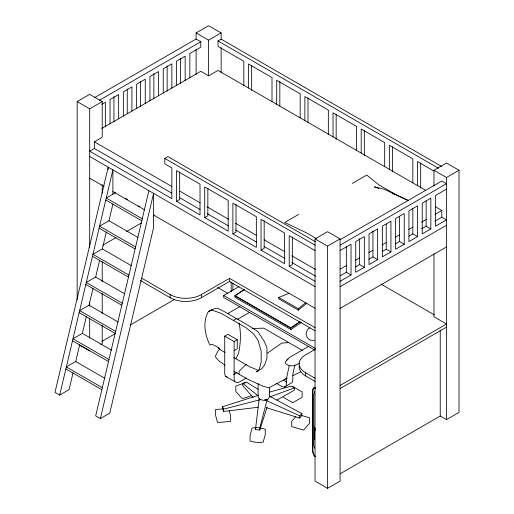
<?xml version="1.0" encoding="UTF-8"?>
<svg xmlns="http://www.w3.org/2000/svg" width="514" height="514" viewBox="0 0 514 514"><rect width="100%" height="100%" fill="white"/><g stroke="black" fill="none" stroke-linecap="round" stroke-linejoin="round"><path stroke-width="0.77" d="M269.452 392.15L291.277 386.091L294.406 387.897L294.278 390.222L277.033 400.02M266.291 407.679L299.668 418.075L299.829 415.865L301.84 413.59L269.677 396.255M301.84 413.59L301.679 415.8L299.668 418.075M267.113 406.979L259.833 430.045L255.458 429.64L259.101 399.365L260.688 399.513M255.458 429.64L255.709 428.085M289.298 365.415L286.504 378.349L286.504 383.772L286.028 386.033L284.364 387.158L281.762 386.457L276.198 383.245M294.901 364.844L292.762 374.738L292.762 380.154L292.286 382.422L284.364 387.158M108.197 169.492L108.197 167.172L54.985 392.375L59.682 395.08L112.887 169.877L112.887 194.189M73.072 372.74L69.075 389.663L59.682 395.08M102.325 387.71L66.332 366.932L75.725 361.509L79.721 344.586M108.981 359.562L72.982 338.784L82.375 333.361L86.371 316.438M115.631 331.414L79.638 310.629L89.025 305.213L93.021 288.29M122.281 303.26L86.288 282.482L95.675 277.059L99.677 260.135M128.93 275.112L92.938 254.334L102.325 248.911L106.327 231.987M135.58 246.964L99.587 226.179L108.981 220.757L112.887 204.199M148.887 190.662L95.675 415.865L100.371 418.576L109.758 413.153L153.577 227.689L153.577 193.373L100.371 418.576M259.833 430.045L259.801 427.886L267.023 400.091L264.646 399.873M314.722 391.578L313.823 394.623L313.823 446.165L314.722 448.169M218.521 349.944L215.546 355.964L215.617 357.127L218.752 360.738L225.01 365.255M235.83 358.759L238.457 353.632L239.331 349.507A79.998 46.183 -60 0 0 239.331 324.212L238.984 322.965M212.385 309.537L208.401 311.606C202.445 321.623 204.848 335.109 209.969 345.042L211.729 344.245L216.535 346.41L221.746 350.632L225.1 352.565M233.819 357.596L249.913 366.893L257.225 369.9L257.835 370.87L256.467 371.885L258.034 370.979L259.596 368.275L261.163 361.946L261.163 351.107L258.034 340.262L253.704 333.984L245.878 327.662L220.84 313.206L213.014 310.495L209.969 310.707M267.074 399.198L266.04 400.38L299.829 415.865M295.762 416.616L291.746 421.165L291.746 426.588L303.575 430.07L309.608 423.24L309.608 417.818L301.474 415.421M288.2 359.055L285.18 362.029L285.354 363.18C289.221 367.523 295.164 366.039 299.379 363.135M286.696 359.986L289.633 357.365L308.798 346.295M309.897 327.874C302.971 331.305 306.595 341.99 314.221 340.236M288.874 293.372L278.749 297.465L278.749 298.833L298.306 310.128L298.306 308.753L305.702 302.656M298.306 310.128L306.98 303.074M267.389 353.169L281.762 343.089L288.791 342.594M301.365 322.477L290.892 329.583L234.943 297.285L234.827 295.82L243.996 289.6M244.343 289.581L235.251 295.749L290.802 327.829L299.9 321.655M290.892 329.583L290.776 328.118L299.945 321.899M258.034 370.979L262.031 368.448L264.472 365.236L266.914 358.406L266.914 347.56L264.472 341.739L257.88 331.575L249.007 325.857L223.969 311.4L217.191 308.085L212.79 309.299L208.401 311.606M300.741 371.821L293.051 375.573M77.164 299.643L77.164 101.592L89.687 94.364L102.209 101.592L102.209 137.277L94.383 141.793L94.383 148.482L171.586 193.058M94.557 97.654L196.104 39.025L196.104 32.928L208.62 25.7L221.142 32.928L221.142 39.16L441.622 166.452M99.253 100.365L200.801 41.737L200.801 47.16L189.846 53.482L189.846 77.646M77.164 101.592L89.687 108.82L102.209 101.592M196.104 32.928L208.62 40.156L221.142 32.928M101.913 104.252L105.338 102.273L105.338 126.438M243.835 85.324L243.835 61.294L218.013 46.389L218.013 40.966L221.142 39.16M101.913 128.41L200.801 71.324L208.62 75.841L218.013 70.418L425.695 190.321M94.383 148.482L89.687 151.193L171.843 198.629L171.843 167.911L164.801 163.844L164.801 158.421L167.937 156.616L315.384 241.747M115.631 192.609L106.237 198.031L142.23 218.81M176.54 201.34L200.017 214.891L200.017 184.173L176.54 170.622L176.54 201.34L179.669 199.535L179.669 171.965M102.768 245.236L115.984 237.603M126.418 231.583L141.723 222.748M153.545 215.919L154.932 215.115M204.707 217.602L228.184 231.152L228.184 200.434L204.707 186.884L204.707 217.602L207.842 215.796L207.842 188.227M232.881 233.864L256.351 247.42L256.351 216.696L232.881 203.146L232.881 233.864L236.01 232.058L236.01 204.488M298.73 214.37L284.692 222.472L306.389 232.797L316.438 238.599M352.302 183.44L366.778 175.081L378.805 184.796L396.904 195.243L408.534 200.646L384.042 189.203L374.327 186.839L378.792 188.503M102.074 341.251L115.29 333.625M130.595 324.79L174.413 299.489M261.048 250.125L284.525 263.682L284.525 232.964L261.048 219.407L261.048 250.125L264.177 248.32L264.177 220.75M100.815 344.541L102.209 343.737L102.209 325.401M141.723 278.164L170.153 294.58A22.089 12.754 0 0 0 201.392 294.58L229.501 278.35L315.069 327.694M140.335 280.49L170.153 297.709A22.089 12.754 0 0 0 201.392 297.709L229.501 281.479L315.069 330.823M315.037 238.926L327.559 231.698L340.075 238.926L340.075 481.072L327.559 488.3L315.037 481.072L315.037 238.926L327.559 246.155L340.075 238.926M433.97 186.119L433.97 170.262L446.493 163.034L459.015 170.262L459.015 412.408L446.493 419.636L440.235 416.019L340.075 473.844M314.741 350.06L223.654 297.465L223.654 295.473L239.042 286.594M315.037 250.581L289.215 235.669L289.215 266.393L292.344 264.582L292.344 237.018M433.97 170.262L446.493 177.491L459.015 170.262M340.249 239.64L441.796 181.012L446.493 183.723L340.075 245.159M227.618 313.656L239.942 306.543M340.075 250.581L351.03 244.253L351.03 274.977L340.075 281.299M446.493 189.139L435.538 195.468L435.538 226.186L446.493 219.863L441.796 217.152L434.953 221.104M233.356 320.434L236.485 318.629M237.365 319.432L249.688 312.313M340.172 269.137L346.34 265.577M355.669 260.193L359.639 257.899M368.968 252.509L372.939 250.215M382.268 244.831L386.245 242.537M395.574 237.153L399.545 234.859M408.874 229.469L412.845 227.175M421.512 222.177L426.151 219.497M434.953 214.415L441.796 210.464L441.796 217.152M246.412 377.951L239.505 381.941L237.943 382.57L236.376 382.467L225.421 376.216L224.727 374.057L224.727 336.111L227.856 334.306L237.243 339.728L237.243 348.762L234.114 350.567M340.172 275.819L346.34 272.266L351.03 274.977M355.669 266.875L359.639 264.582L364.336 267.293L364.336 236.575L355.727 241.541L355.727 272.266L364.336 267.293M368.968 259.197L372.939 256.904L377.636 259.615L377.636 228.897L369.026 233.864L369.026 264.582L377.636 259.615M382.268 251.519L386.245 249.226L390.936 251.937L390.936 221.213L382.332 226.186L382.332 256.904L390.936 251.937M395.574 243.842L399.545 241.548L404.242 244.253L404.242 213.535L395.632 218.508L395.632 249.226L404.242 244.253M408.874 236.157L412.845 233.864L417.541 236.575L417.541 205.857L408.932 210.824L408.932 241.548L417.541 236.575M421.512 228.858L426.151 226.186L430.841 228.897L430.841 198.179L422.238 203.146L422.238 233.864L430.841 228.897M224.727 336.111L234.114 341.534L237.243 339.728M340.075 286.722L446.493 225.28M340.075 308.406L446.493 246.964M233.568 374.526L237.018 372.528M315.3 349.237L305.676 354.788A22.089 12.754 0 0 0 305.676 372.823L305.676 375.952L315.185 381.446M340.075 385.455L446.493 324.019L433.97 316.791L433.97 253.768M340.075 388.584L446.493 327.148M286.382 378.555L268.828 387.845L262.57 386.04L246.919 378.812L233.876 371.281M246.521 364.606L245.127 365.306L239.023 371.326L239.094 374.288M284.602 379.371L287.416 378.105M251.68 395.6L244.381 398.074L241.863 398.292L235.83 391.462L235.83 386.04L245.139 382.776M269.85 396.885L294.406 387.897M258.079 407.268L223.436 411.463L222.568 406.702L258.626 395.247M253.19 397.457L242.788 385.738L242.711 383.393L246.656 382.23L257.957 389.201M223.436 411.463L223.256 409.221L259.885 399.815L259.461 398.292M256.011 427.642L252.123 428.014L250.048 435.583L250.048 441.006L254.912 442.175L259.281 442.573L263.162 442.207L265.243 434.632L265.243 429.209L260.38 428.04M222.433 408.938L215.494 409.574L215.494 414.991L217.57 422.566L230.683 421.364L230.683 415.942L229.231 410.641M315.493 428.76L314.793 428.824L314.793 429.755L315.493 430.623M252.027 328.574L263.753 328.138L302.354 350.419M255.432 427.487L259.801 427.886M315.577 387.884L313.553 387.678L312.435 390.152L312.435 451.17L313.553 454.935L315.172 456.644M315.127 388.411L313.906 388.295L312.897 390.524L312.897 451.331L313.906 454.729L315.365 456.271M392.947 193.772L394.437 194.324M225.421 376.216L226.989 377.045M218.013 40.966L438.493 168.258M433.848 171.001L417.541 161.582L417.541 185.618M196.104 39.025L200.801 41.737M435.274 206.699L441.796 210.464M164.801 158.421L315.037 245.159M380.848 284.011L434.407 314.934M94.383 141.793L171.586 186.37M179.932 191.189L200.1 202.831M207.058 206.846L228.621 219.298M235.573 223.314L256.441 235.361M264.093 239.775L284.955 251.821M291.913 255.837L315.557 269.49M179.932 197.877L200.1 209.519M207.058 213.535L228.621 225.987M235.573 230.002L256.441 242.049M264.093 246.463L284.955 258.51M291.913 262.526L315.557 276.179M289.215 266.393L315.037 281.299M89.687 156.481L315.037 286.587M125.32 198.205L127.395 199.4M138.472 205.799L139.853 206.596M89.687 178.165L104.085 186.479M112.887 191.561L144.73 209.95M153.577 215.058L315.037 308.272M278.749 297.465L298.306 308.753M105.768 200.023L141.761 220.808M108.981 220.757L138.048 237.545M234.827 295.82L290.776 328.118M217.666 287.519L228.094 293.545M223.654 295.473L315.435 348.466M99.118 228.177L135.111 248.956M102.325 248.911L131.398 265.693M305.676 372.823L315.185 378.31M92.469 256.325L128.461 277.104M283.169 380.039L286.632 382.043M292.717 386.457L302.103 391.874L302.103 397.296L292.717 402.719L283.323 397.296M95.675 277.059L124.748 293.847M85.812 284.473L121.812 305.258M89.025 305.213L118.098 321.995M79.162 312.628L115.155 333.406M82.375 333.361L111.448 350.143M72.513 340.776L108.505 361.56M79.252 344.945L89.687 350.966M75.725 361.509L104.792 378.298M65.863 368.93L101.856 389.708M242.711 383.393L258.124 395.812M218.45 347.432L219.774 349.867M234.814 381.632L234.114 379.48L234.114 341.534M222.568 406.702L223.256 409.221M446.493 177.491L446.493 419.636M440.235 329.911L440.235 416.019M426.151 201.07L426.151 226.186M420.67 162.925L420.67 188.137M412.845 182.907L412.845 158.871L389.374 145.321L389.374 169.35M412.845 208.755L412.845 233.864M399.545 216.433L399.545 241.548M392.503 146.663L392.503 171.869M386.245 224.11L386.245 249.226M384.678 166.645L384.678 142.609L361.201 129.059L361.201 153.088M372.939 230.992L372.939 256.904M364.336 130.402L364.336 155.607M359.639 238.669L359.639 264.582M356.51 150.377L356.51 126.348L333.033 112.797L333.033 136.827M346.34 246.354L346.34 272.266M336.162 114.14L336.162 139.345M328.337 134.115L328.337 110.086L304.866 96.529L304.866 120.565M327.559 246.155L327.559 488.3M314.562 426.999L314.562 439.258M307.995 97.872L307.995 122.293M300.17 117.854L300.17 93.818L276.699 80.268L276.699 104.303M279.828 81.61L279.828 106.032M272.002 101.592L272.002 77.556L248.525 64.006L248.525 88.035M269.445 387.556L269.445 397.116L267.788 399.429L263.778 400.393L259.769 399.429L258.105 397.116L258.105 383.572M251.661 65.349L251.661 90.554M232.9 283.086L232.9 290.14M231.165 282.045L231.165 291.946M229.501 278.35L229.501 281.479M221.142 47.731L221.142 72.937M208.62 40.156L208.62 75.841M201.392 294.58L201.392 297.709M196.104 49.196L196.104 74.511M185.149 80.357L185.149 56.193L176.54 61.166L176.54 85.324M180.453 58.23L180.453 83.544M171.843 88.035L171.843 63.871L163.24 68.844L163.24 93.008M170.153 294.58L170.153 297.709M167.153 65.908L167.153 91.222M158.543 95.72L158.543 71.555L149.94 76.522L149.94 100.686M153.847 73.592L153.847 98.9M145.244 103.398L145.244 79.233L136.634 84.2L136.634 108.364M140.547 81.27L140.547 106.584M131.937 111.075L131.937 86.911L123.334 91.884L123.334 116.048M127.247 88.948L127.247 113.472M118.638 118.76L118.638 94.595L110.028 99.562L110.028 123.726M113.941 96.626L113.941 121.94M102.209 184.468L102.209 193.219M102.209 261.62L102.209 281.55M102.209 293.507L102.209 313.444M89.687 108.82L89.687 247.767M89.687 302.168L89.687 306.164M89.687 318.166L89.687 338.167M305.676 375.952A22.089 12.754 0 0 1 299.399 365.274"/></g></svg>
